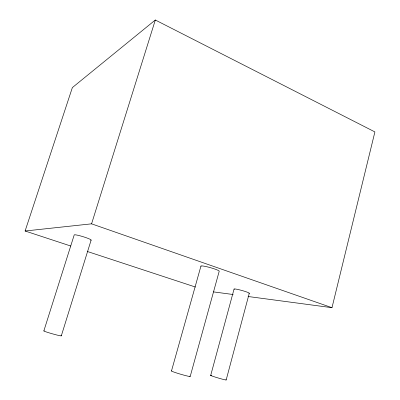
<?xml version="1.0" encoding="UTF-8"?>
<svg xmlns="http://www.w3.org/2000/svg" width="400" height="400" viewBox="0 0 400 400"><rect width="100%" height="100%" fill="white"/><g stroke="black" fill="none" stroke-linecap="round" stroke-linejoin="round"><path stroke-width="0.6" d="M248.03 296.495L331.99 307.69L374.9 131.925L155.32 20L72.365 87.59L25.1 231L70.8 246.035M226.175 379.97L249.265 293.285M210.705 375.385L234.07 289.04M190.215 376.405L219.18 271.36A9.53 1.065 15.7 0 0 210.015 267.555A9.53 1.065 15.7 0 0 201.015 266.325M171.48 370.985L200.96 266.02M61.31 335.84L91.13 240.115M25.1 231L91.57 223.835L155.32 20M43.85 330.91L74.22 234.92A8.85 0.9 17 0 1 84.175 237.03A8.85 0.9 17 0 1 90.715 240.23M213.455 291.885L233.21 294.52M87.415 251.5L195.435 287.04M91.57 223.835L331.99 307.69M234.275 289.29A7.89 0.715 15.5 0 1 241.99 290.5A7.89 0.715 15.5 0 1 248.905 293.38M60.99 335.62A9.075 0.47 15.8 0 1 52.565 333.865A9.075 0.47 15.8 0 1 44.18 330.88M189.675 376.1A9.795 0.56 16.4 0 1 181.57 374.495A9.795 0.56 16.4 0 1 171.655 370.885M225.875 379.78A8.07 0.37 16.5 0 1 217.47 377.78A8.07 0.37 16.5 0 1 211.765 375.505"/></g></svg>
